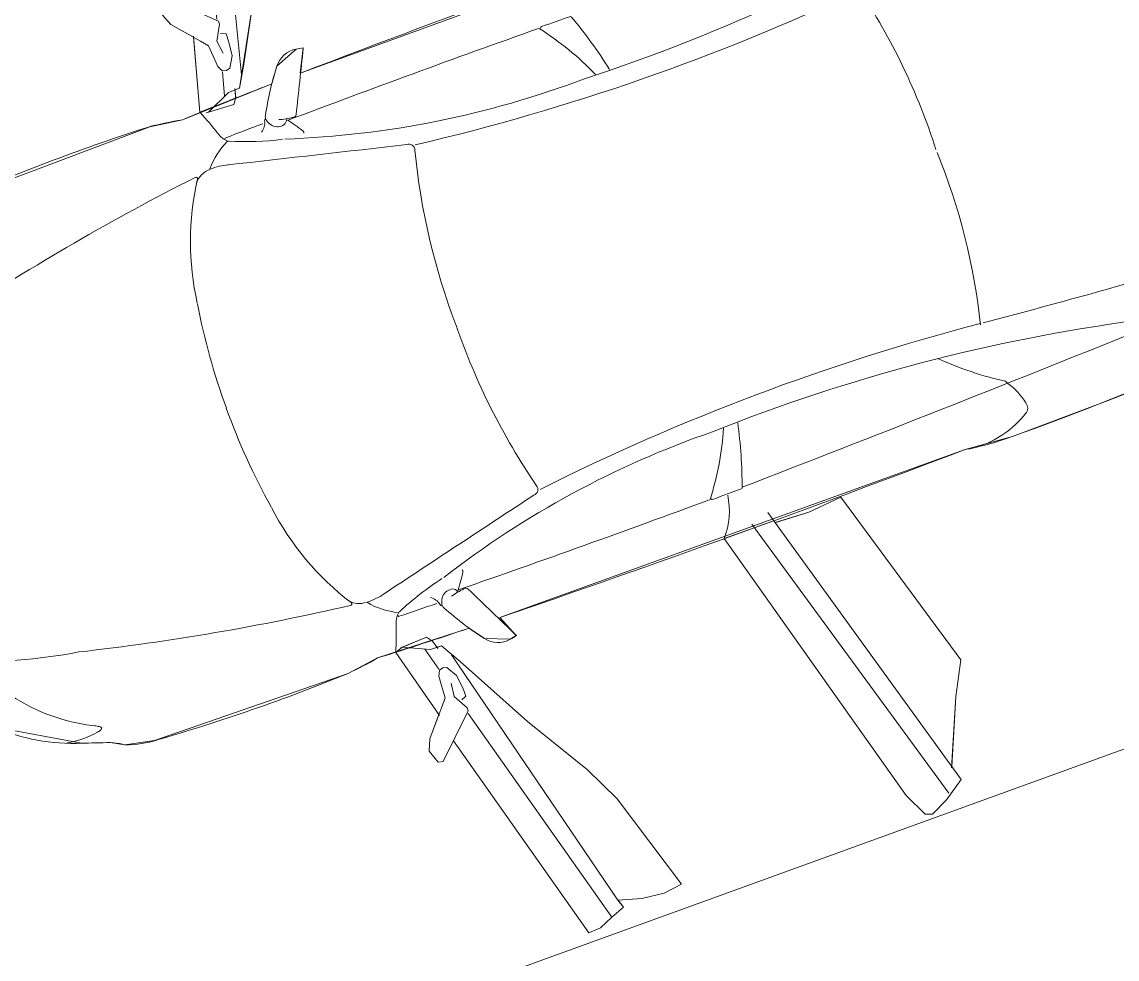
# Model space of a CAD drawing. Extents: x -1701 to 23780, y -363 to 7742.
# Drawn here: x 8863.5 to 9211.3, y 467.9 to 765.6 of the extents above; entities that cross this region are included whole.
import ezdxf

# ---------------------------------------------------------------- set-up
doc = ezdxf.new("R2010")
doc.units = 0
doc.header["$LTSCALE"] = 25
doc.header["$MEASUREMENT"] = 0
doc.layers.get('0').update_dxf_attribs({"color": 9, "lineweight": 9})
doc.layers.add('Audi$0$04', color=8, linetype='Continuous', lineweight=9)
doc.layers.add('Audi$0$06D', color=8, linetype='Continuous', lineweight=9)

# ---------------------------------------------------------------- blocks, each defined once
blk = doc.blocks.new('Audi$0$Group-321-1')
at = {"lineweight": 0}
blk.add_line((384783.0404, 69371.037), (384783.0455, 69371.0295), dxfattribs=at)
for points in [[(384783.2058, 69367.6663), (384783.5053, 69368.2326), (384783.5403, 69368.3322), (384783.689, 69368.5997), (384783.7466, 69368.6084), (384783.8084, 69368.6626), (384783.8147, 69368.6844), (384783.7337, 69368.6844), (384784.4562, 69370.087)], [(384783.1493, 69371.5806), (384783.0089, 69371.3289), (384782.8745, 69371.074), (384782.8143, 69370.9298), (384782.099, 69369.5315), (384782.0492, 69369.5901), (384782.0346, 69369.5732), (384782.0266, 69369.4913), (384782.053, 69369.4394), (384781.9224, 69369.1627), (384781.8618, 69369.0762), (384781.5727, 69368.4935), (384781.5478, 69368.4017), (384781.5488, 69368.3546), (384781.5351, 69368.2638), (384781.5515, 69367.9843)]]:
    blk.add_lwpolyline(points, dxfattribs=at)
for centre, radius, start, end in [((384793.5272, 69365.622), 11.9668, 150.13727, 152.89723), ((384800.1056, 69364.1963), 18.1799, 156.13496, 158.24111), ((384865.0479, 69325.7189), 93.6961, 150.803073, 151.627747), ((384777.8715, 69372.8535), 5.6052, 330.8944, 345.1644), ((384783.5314, 69370.1506), 1.343, 38.9682, 65.6387), ((384783.1168, 69370.8333), 0.3186, 120.9729, 155.4756), ((384782.9706, 69371.0742), 0.0369, 91.8, 120.3439), ((384782.963, 69371.0791), 0.0326, 45.4864, 78.5544), ((384782.8486, 69370.9332), 0.2179, 28.7618, 50.9848), ((384783.7734, 69370.6126), 1.0105, 153.0695, 161.9186), ((384784.1506, 69371.1377), 1.1104, 185.593, 197.2706), ((384822.9409, 69349.5203), 45.4809, 151.91783, 153.89663), ((384776.6075, 69373.5829), 7.1236, 326.0794, 338.11644), ((384782.7341, 69368.9325), 2.0531, 60.6822, 76.5032), ((384788.9005, 69367.1922), 5.6052, 140.4918, 154.7617), ((384782.8801, 69368.8575), 2.0531, 49.1529, 64.974), ((384790.2301, 69366.5903), 7.1236, 147.53968, 159.57673), ((384825.273, 69347.607), 48.3027, 152.0551, 152.17195), ((384782.4028, 69368.6925), 1.5636, 74.9854, 82.5895), ((384782.4965, 69369.975), 0.2388, 70.6349, 104.3906), ((384782.7293, 69369.2079), 0.9545, 86.6279, 100.516), ((384821.1879, 69350.0129), 43.565, 152.47687, 153.59071), ((384780.1046, 69371.4451), 2.9727, 314.8855, 333.6766), ((384782.5618, 69370.1533), 0.00585, 151.7805, 223.8989), ((384743.6698, 69390.211), 45.4809, 331.7595, 333.7383), ((384782.8782, 69368.4484), 1.5636, 43.0666, 50.6707), ((384783.1066, 69369.0142), 0.9545, 25.1401, 39.0282), ((384782.0988, 69369.5256), 0.08, 143.4719, 205.3483), ((384782.1495, 69369.4974), 0.1377, 137.1664, 146.6022), ((384967.4628, 69508.0027), 231.379, 216.741616, 216.794011), ((384678.7517, 69458.2208), 136.4506, 319.252602, 319.492588), ((384782.5149, 69369.582), 0.0186, 41.3859, 155.3161), ((384783.958, 69371.212), 2.1585, 228.5422, 243.7224), ((384786.4545, 69368.1856), 2.9727, 151.9795, 170.7706), ((384740.7557, 69390.9906), 48.3027, 333.48418, 333.60103), ((384782.9196, 69369.9112), 0.9868, 205.182, 214.4777), ((384795.1786, 69363.075), 14.5872, 154.13193, 155.3338), ((384781.9661, 69369.5433), 0.2494, 316.3484, 326.7202), ((384782.2653, 69368.9144), 0.4843, 94.4328, 101.9444), ((384782.1667, 69369.4142), 0.0112, 312.8599, 34.8105), ((384782.228, 69369.389), 0.00831, 38.2323, 92.0308), ((384745.0919, 69389.0738), 43.565, 332.06542, 333.17925), ((384783.9724, 69369.4292), 0.00585, 261.7572, 333.8756), ((384782.1321, 69369.3799), 0.0386, 287.1711, 347.5368), ((384782.1506, 69369.3741), 0.0194, 352.1473, 47.0793), ((384791.1445, 69364.8055), 10.0957, 153.3898, 154.10666), ((384781.4441, 69369.9694), 0.9862, 309.9162, 319.8631), ((384782.1239, 69369.3634), 0.0209, 210.1338, 261.901), ((384782.122, 69369.3451), 0.00941, 178.2704, 230.3207), ((384782.0852, 69369.2999), 0.0489, 5.7791, 50.9893), ((384782.1316, 69369.3958), 0.0541, 258.6932, 282.7156), ((384784.0189, 69371.1807), 2.1585, 241.9337, 257.114), ((384781.8012, 69367.5574), 1.667, 81.8864, 84.9423), ((384782.0501, 69369.2603), 0.0543, 255.4486, 293.8595), ((384782.0653, 69369.2123), 0.00351, 147.6525, 275.8013), ((384782.3152, 69369.2019), 0.2415, 178.3112, 202.8017), ((384782.0803, 69369.2075), 0.00659, 121.6403, 166.7715), ((384783.0277, 69368.3243), 1.3873, 142.8163, 147.1796), ((384782.2724, 69369.0259), 0.196, 137.8698, 155.4348), ((384782.1584, 69369.074), 0.0723, 153.7582, 202.5543), ((384787.0532, 69366.1374), 5.9654, 150.48594, 156.73647), ((384789.1281, 69366.4456), 7.5187, 159.68697, 166.35156), ((384782.0818, 69369.0554), 0.00481, 20.9384, 175.9317), ((384782.8576, 69369.5029), 0.8909, 210.0252, 235.5657), ((384916.0429, 69336.4165), 136.4506, 166.163538, 166.403525), ((384783.5356, 69369.0581), 0.0186, 330.34, 84.2703), ((384783.6274, 69370.5018), 2.1511, 233.7694, 242.9353), ((384783.546, 69368.7124), 0.00831, 33.6253, 87.4238), ((384783.1387, 69368.4661), 0.4843, 23.7117, 31.2233), ((384783.8241, 69368.5896), 0.2494, 158.9359, 169.3077), ((384783.6023, 69368.6773), 0.0112, 90.8456, 172.7962), ((384788.1969, 69600.0219), 231.379, 268.862115, 268.914511), ((384783.6798, 69368.7118), 0.1377, 339.054, 348.4897), ((384784.4746, 69368.4138), 0.9862, 165.793, 175.74), ((384783.5945, 69368.6292), 0.0386, 138.1193, 198.4851), ((384783.5791, 69368.6408), 0.0194, 78.5769, 133.5088), ((384783.7323, 69368.6871), 0.08, 280.3078, 342.1843), ((384770.8666, 69375.5547), 14.5872, 330.32233, 331.52419), ((384783.6078, 69368.6381), 0.0541, 202.9405, 226.9629), ((384783.5859, 69368.613), 0.0209, 223.7551, 275.5224), ((384783.5672, 69369.5788), 0.9868, 271.1784, 280.4742), ((384783.6345, 69370.4982), 2.1511, 242.7208, 251.8868), ((384774.6241, 69373.2856), 10.0957, 331.54946, 332.26633), ((384783.5569, 69368.5444), 0.0489, 74.6669, 119.8771), ((384783.5722, 69368.6007), 0.00941, 255.3354, 307.3857), ((384781.8971, 69368.3577), 0.3521, 155.6746, 172.8272), ((384783.2251, 69368.5368), 0.196, 330.2214, 347.7863), ((384783.3432, 69368.6743), 0.2415, 282.8545, 307.345), ((384783.4846, 69368.4866), 0.00659, 318.8847, 4.0158), ((384783.5452, 69368.4928), 0.0543, 191.7966, 230.2075), ((384783.4973, 69368.4773), 0.00351, 209.8549, 338.0036), ((384783.2716, 69369.2904), 0.8909, 250.0904, 275.6309), ((384783.3307, 69368.4723), 0.0723, 283.1018, 331.8979), ((384782.3066, 69367.2979), 1.667, 40.7138, 43.7698), ((384781.2507, 69368.3722), 0.2986, 356.6067, 5.6602), ((384777.1322, 69372.6032), 7.5187, 319.30457, 325.96916), ((384783.3602, 69368.3991), 0.00481, 309.7244, 104.7177), ((384764.3472, 69370.8859), 17.3868, 351.32617, 351.63129), ((384781.6108, 69368.2877), 0.0411, 126.4313, 146.9765), ((384781.5894, 69368.3179), 0.00398, 74.7912, 133.7856), ((384781.5845, 69368.3135), 0.0102, 1.6376, 54.3963), ((384782.2148, 69368.7415), 1.3873, 338.4765, 342.8399), ((384781.8007, 69368.141), 0.2809, 142.998, 163.907), ((384781.5006, 69368.3013), 0.0949, 358.817, 7.3839), ((384782.2012, 69368.2894), 0.6058, 179.0659, 219.4798), ((384782.1373, 69368.159), 0.6112, 170.0439, 196.5991), ((384783.574, 69367.6511), 1.8423, 162.0199, 174.3284), ((384778.0913, 69370.7376), 5.9654, 328.91966, 335.17019)]:
    blk.add_arc(centre, radius, start, end, dxfattribs=at)
blk = doc.blocks.new('Audi$0$Group-322-1')
for p, q in [((384781.331, 69370.2105), (384781.2966, 69370.1597)), ((384781.5743, 69369.9737), (384781.331, 69370.2105)), ((384781.2966, 69370.1597), (384781.2703, 69370.0916)), ((384781.2703, 69370.0916), (384781.2557, 69370.0172)), ((384781.2352, 69370.0373), (384781.1991, 69370.0045)), ((384781.2557, 69370.0172), (384781.2352, 69370.0373)), ((384781.1991, 69370.0045), (384781.1619, 69369.9731)), ((384781.784, 69369.4706), (384781.1997, 69370.004)), ((384781.9623, 69369.3941), (384781.2557, 69370.0169)), ((384781.2557, 69370.0169), (384781.2754, 69369.9991)), ((384781.1619, 69369.9731), (384781.1407, 69369.9383)), ((384781.6545, 69369.8691), (384781.5743, 69369.9737)), ((384781.1407, 69369.9383), (384781.6919, 69369.4347)), ((384781.7823, 69369.6607), (384781.6545, 69369.8691)), ((384781.9441, 69369.4245), (384781.7823, 69369.6607)), ((384781.6228, 69369.4109), (384781.7921, 69369.4695)), ((384781.7921, 69369.4695), (384781.8013, 69369.4647)), ((384781.8013, 69369.4647), (384781.8317, 69369.4193)), ((384781.8241, 69369.4453), (384781.8377, 69369.4563)), ((384781.8377, 69369.4563), (384781.862, 69369.4435)), ((384781.862, 69369.4435), (384781.8993, 69369.4183)), ((384781.6183, 69369.395), (384781.6228, 69369.4109)), ((384781.6494, 69369.3621), (384781.6183, 69369.395)), ((384781.8317, 69369.4193), (384781.8727, 69369.4049)), ((384781.8993, 69369.4183), (384781.9205, 69369.3851)), ((384781.9863, 69369.3597), (384781.9441, 69369.4245)), ((384781.6889, 69369.3595), (384781.6494, 69369.3621)), ((384781.7937, 69369.3845), (384781.6889, 69369.3595)), ((384781.7664, 69369.3807), (384781.9464, 69369.2177)), ((384781.8226, 69369.3912), (384781.7937, 69369.3845)), ((384781.8894, 69369.3631), (384781.8226, 69369.3912)), ((384781.9084, 69369.3622), (384781.8894, 69369.3631)), ((384781.9175, 69369.372), (384781.9084, 69369.3622)), ((384781.9692, 69369.3081), (384781.9114, 69369.3606)), ((384781.9205, 69369.3851), (384781.9175, 69369.372)), ((384781.9659, 69369.2362), (384781.97, 69369.3257)), ((384781.97, 69369.3257), (384781.9863, 69369.3597)), ((384781.9978, 69369.329), (384781.9767, 69369.3483)), ((384782.008, 69369.3088), (384781.9978, 69369.329)), ((384781.9625, 69369.2298), (384782.008, 69369.3088))]:
    blk.add_line(p, q)
blk.add_lwpolyline([(384781.331, 69370.2105), (384781.5743, 69369.9737), (384781.6545, 69369.8691), (384781.7823, 69369.6607), (384781.9441, 69369.4245), (384781.9863, 69369.3597), (384781.9796, 69369.3457), (384781.9978, 69369.329), (384782.008, 69369.3088), (384781.9659, 69369.2362), (384781.9464, 69369.2177), (384781.7687, 69369.3785), (384781.6889, 69369.3595), (384781.6494, 69369.3621), (384781.6183, 69369.395), (384781.6228, 69369.4109), (384781.6919, 69369.4347), (384781.1407, 69369.9383), (384781.1619, 69369.9731), (384781.1991, 69370.0045), (384781.2352, 69370.0373), (384781.2557, 69370.0169), (384781.2703, 69370.0916), (384781.2966, 69370.1597)], close=True)
blk = doc.blocks.new('Audi$0$Group-323-1')
for p, q in [((384784.0265, 69368.5095), (384784.2703, 69368.527)), ((384784.2703, 69368.527), (384784.4021, 69368.5228)), ((384783.609, 69368.4878), (384783.6313, 69368.4913)), ((384783.6313, 69368.4913), (384783.6593, 69368.4854)), ((384783.6449, 69368.4667), (384783.663, 69368.4998)), ((384783.663, 69368.4998), (384783.7403, 69368.5033)), ((384783.7049, 69368.5004), (384784.6228, 69368.2891)), ((384783.7403, 69368.5033), (384784.0265, 69368.5095)), ((384784.4021, 69368.5228), (384784.7363, 69368.4631)), ((384783.5713, 69368.4048), (384783.609, 69368.4878)), ((384783.5745, 69368.4113), (384783.6449, 69368.4667)), ((384783.7219, 69368.4612), (384783.7131, 69368.4511)), ((384783.7613, 69368.4632), (384783.7219, 69368.4612)), ((384783.8035, 69368.4477), (384783.7613, 69368.4632)), ((384784.7363, 69368.4631), (384784.715, 69368.4056)), ((384783.631, 69368.4558), (384783.7074, 69368.4395)), ((384783.7131, 69368.4511), (384783.7105, 69368.438)), ((384783.7105, 69368.438), (384783.7223, 69368.4231)), ((384783.7223, 69368.4231), (384783.784, 69368.3851)), ((384783.8016, 69368.4089), (384783.766, 69368.4339)), ((384783.8281, 69368.4354), (384783.8035, 69368.4477)), ((384783.8271, 69368.4179), (384783.8281, 69368.4354)), ((384783.8561, 69368.4106), (384783.8016, 69368.4089)), ((384783.8654, 69368.406), (384783.8561, 69368.4106)), ((384783.9165, 69368.2343), (384783.8654, 69368.406)), ((384783.871, 69368.4001), (384784.645, 69368.2361)), ((384784.715, 69368.4056), (384784.6751, 69368.3445)), ((384783.8082, 69368.3333), (384783.5708, 69368.3847)), ((384783.784, 69368.3851), (384783.7954, 69368.3578)), ((384783.7954, 69368.3578), (384783.8361, 69368.258)), ((384784.6751, 69368.3445), (384784.6231, 69368.2893)), ((384784.626, 69368.1499), (384783.8955, 69368.3044)), ((384784.6228, 69368.2891), (384784.5969, 69368.2948)), ((384784.6231, 69368.2893), (384784.6514, 69368.2844)), ((384784.6514, 69368.2844), (384784.6458, 69368.2359)), ((384783.8361, 69368.258), (384783.8613, 69368.2275)), ((384783.8613, 69368.2275), (384783.9062, 69368.2214)), ((384783.9062, 69368.2214), (384783.9165, 69368.2343)), ((384784.6458, 69368.2359), (384784.642, 69368.1874)), ((384784.642, 69368.1874), (384784.626, 69368.1499))]:
    blk.add_line(p, q)
blk.add_lwpolyline([(384783.6295, 69368.491), (384783.6556, 69368.4862), (384783.663, 69368.4998), (384784.0265, 69368.5095), (384784.2703, 69368.527), (384784.4021, 69368.5228), (384784.7363, 69368.4631), (384784.715, 69368.4056), (384784.6751, 69368.3445), (384784.6228, 69368.2891), (384784.6514, 69368.2844), (384784.642, 69368.1874), (384784.626, 69368.1499), (384783.8955, 69368.3044), (384783.9165, 69368.2343), (384783.9062, 69368.2214), (384783.8613, 69368.2275), (384783.8361, 69368.258), (384783.8051, 69368.334), (384783.5708, 69368.3847)], close=True)
blk = doc.blocks.new('Audi$0$Group-324-1')
for p, q in [((384781.7733, 69371.0498), (384781.7031, 69371.0121)), ((384782.5366, 69370.3335), (384781.7733, 69371.0498)), ((384781.7031, 69371.0121), (384781.6524, 69370.9735)), ((384782.4941, 69370.2883), (384781.7252, 69371.016)), ((384781.8057, 69371.015), (384782.0321, 69370.9999)), ((384782.0321, 69370.9999), (384782.1497, 69371.0007)), ((384782.1497, 69371.0007), (384782.6141, 69370.5571)), ((384781.6524, 69370.9735), (384781.6499, 69370.9499)), ((384781.6499, 69370.9499), (384781.7011, 69370.8824)), ((384781.7011, 69370.8824), (384782.4371, 69370.2063)), ((384782.6141, 69370.5571), (384782.5545, 69370.4624)), ((384782.5545, 69370.4624), (384782.5076, 69370.3596))]:
    blk.add_line(p, q)
blk.add_lwpolyline([(384782.6141, 69370.5571), (384782.1497, 69371.0007), (384782.0321, 69370.9999), (384781.8107, 69371.0146), (384781.7733, 69371.0498), (384781.7031, 69371.0121), (384781.6524, 69370.9735), (384781.6499, 69370.9499), (384781.7011, 69370.8824), (384782.4371, 69370.2063), (384782.5131, 69370.3555), (384782.5079, 69370.3604), (384782.5545, 69370.4624)], close=True)
blk = doc.blocks.new('Audi$0$p-audi_arac')
at = {"layer": 'Audi$0$06D', "lineweight": 0, "flags": 128}
blk.add_lwpolyline([(695.6, 0.8), (-4.4, 0.8), (-4.4, 400.8), (695.6, 400.8)], close=True, dxfattribs=at)
at = {"xscale": 99.99999999999999, "yscale": 99.99999999999999, "zscale": 99.99999999999999, "rotation": 117.1763778173342}
for name in ['Audi$0$Group-321-1', 'Audi$0$Group-323-1', 'Audi$0$Group-324-1', 'Audi$0$Group-322-1']:
    blk.add_blockref(name, (23745751.03, -31061967.79), dxfattribs=at)
blk = doc.blocks.new('Audi')
at = {"layer": 'Audi$0$04', "xscale": -1, "rotation": 19.9319625242744}
blk.add_blockref('Audi$0$p-audi_arac', (9433.43, 613.51), dxfattribs=at)

msp = doc.modelspace()

# ---------------------------------------------------------------- block references
at = {"color": 6}
msp.add_blockref('Audi', (0, 0), dxfattribs=at)

doc.saveas('drawing.dxf')
